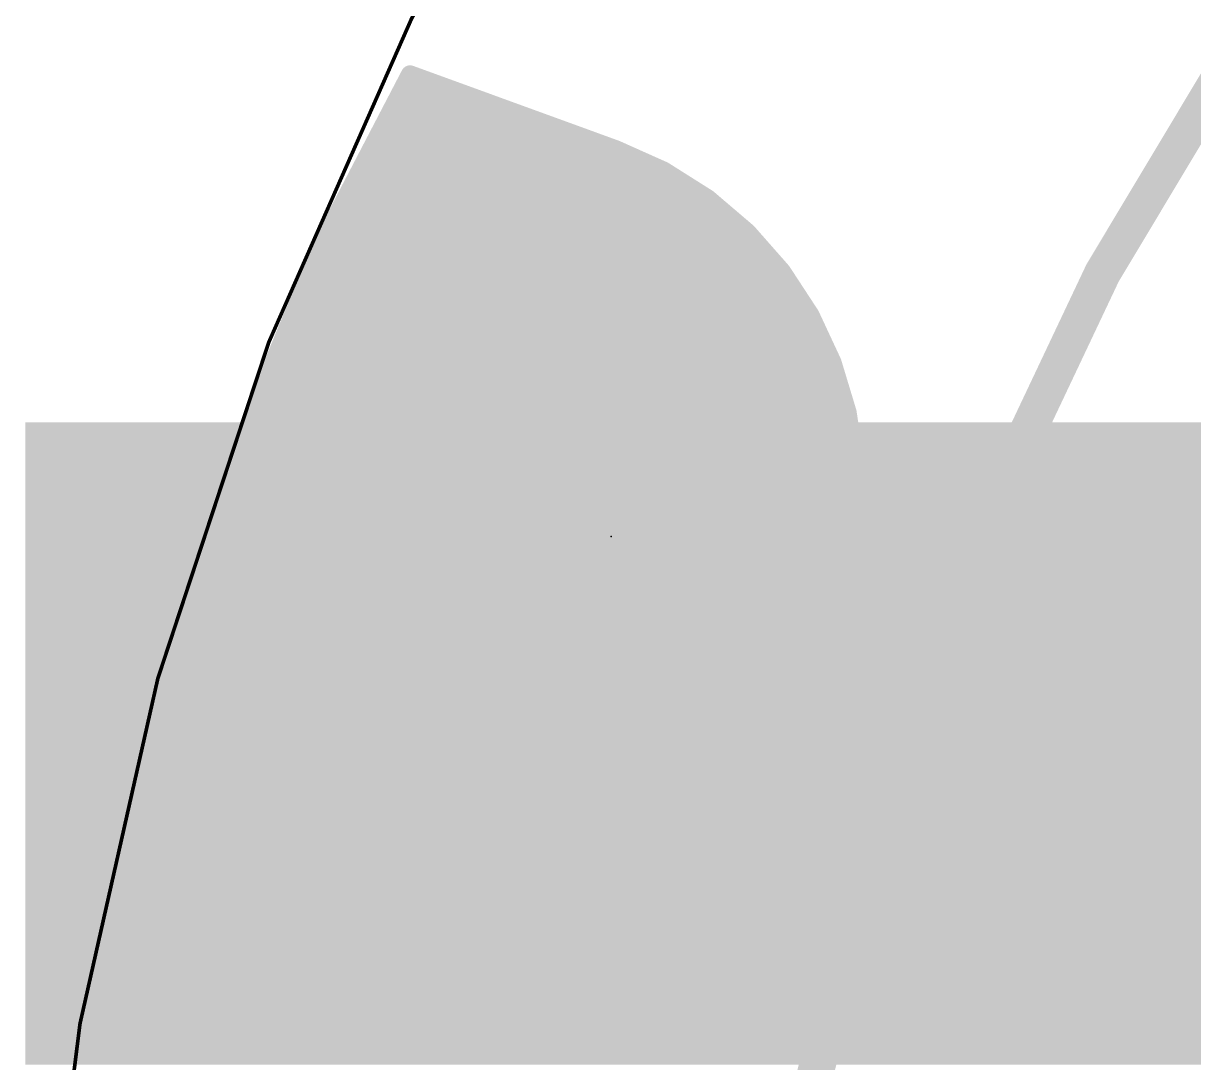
# Model space of a CAD drawing. Extents: x -25.4 to 25.4, y -25.4 to 25.5.
# Drawn here: x -25.42 to -17.29, y 4.09 to 11.31 of the extents above; entities that cross this region are included whole.
import ezdxf

# ---------------------------------------------------------------- set-up
doc = ezdxf.new("R2010")
doc.units = 0
for name, color, linetype in [('1', 12, 'CONTINUOUS'), ('16', 132, 'CONTINUOUS'), ('17', 110, 'CONTINUOUS'), ('20', 53, 'CONTINUOUS'), ('204', 40, 'CONTINUOUS'), ('23', 53, 'CONTINUOUS')]:
    doc.layers.add(name, color=color, linetype=linetype)

# ---------------------------------------------------------------- blocks, each defined once
blk = doc.blocks.new('ROUNDP')
at = {"const_width": 0.5}
blk.add_lwpolyline([(0, -0.25, 1), (0, 0.25, 1), (0, -0.25)], format="xyb", dxfattribs=at)
blk = doc.blocks.new('RECT')
blk.add_solid([(-0.5, -0.5), (0.5, -0.5), (-0.5, 0.5), (0.5, 0.5)])

msp = doc.modelspace()

# ---------------------------------------------------------------- linework, layer by layer
at = {"layer": '1'}
for points, const_width in [([(0, 20.32, 0.4142), (-20.32, 0)], 0.254), ([(-22.7541, 10.9538, 1), (-22.7541, 10.8902)], 0.0635), ([(-22.7239, 10.9889, 1), (-22.7456, 10.9293)], 0.0635), ([(-22.7066, 10.9445, 1), (-22.7629, 10.9738)], 0.0635), ([(-22.6328, 10.8902, 1), (-22.6328, 10.9538)], 0.0635), ([(-22.8202, 10.8268, 1), (-22.8202, 10.7632)], 0.0635), ([(-22.2838, 10.7632, 1), (-22.2838, 10.8268)], 0.0635), ([(-22.8863, 10.6998, 1), (-22.8863, 10.6363)], 0.0635), ([(-21.9349, 10.6363, 1), (-21.9349, 10.6998)], 0.0635), ([(-22.9524, 10.5728, 1), (-22.9524, 10.5092)], 0.0635), ([(-21.586, 10.5092, 1), (-21.586, 10.5728)], 0.0635), ([(-21.2897, 10.4669, 1), (-21.3156, 10.4089)], 0.0635), ([(-21.3135, 10.408, 1), (-21.2918, 10.4677)], 0.0635), ([(-23.0185, 10.4458, 1), (-23.0185, 10.3822)], 0.0635), ([(-21.2493, 10.3822, 1), (-21.2493, 10.4458)], 0.0635), ([(-23.0846, 10.3188, 1), (-23.0846, 10.2553)], 0.0635), ([(-20.9549, 10.3168, 1), (-20.9888, 10.2631)], 0.0635), ([(-20.9848, 10.261, 1), (-20.9589, 10.3189)], 0.0635), ([(-20.9671, 10.2553, 1), (-20.9671, 10.3188)], 0.0635), ([(-23.1507, 10.1918, 1), (-23.1507, 10.1282)], 0.0635), ([(-20.766, 10.1282, 1), (-20.766, 10.1918)], 0.0635), ([(-23.2169, 10.0648, 1), (-23.2169, 10.0013)], 0.0635), ([(-20.6448, 10.1206, 1), (-20.686, 10.0723)], 0.0635), ([(-20.6823, 10.0696, 1), (-20.6484, 10.1233)], 0.0635), ([(-20.591, 10.0013, 1), (-20.591, 10.0648)], 0.0635), ([(-23.283, 9.9378, 1), (-23.283, 9.8742)], 0.0635), ([(-20.4421, 9.8742, 1), (-20.4421, 9.9378)], 0.0635), ([(-23.3521, 9.8419, 1), (-23.2958, 9.8126)], 0.0635), ([(-23.2946, 9.8151, 1), (-23.3533, 9.8394)], 0.0635), ([(-20.3658, 9.8823, 1), (-20.4135, 9.8403)], 0.0635), ([(-20.4102, 9.8371, 1), (-20.369, 9.8855)], 0.0635), ([(-23.3439, 9.8108, 1), (-23.3439, 9.7472)], 0.0635), ([(-20.3172, 9.7472, 1), (-20.3172, 9.8108)], 0.0635), ([(-23.3966, 9.6838, 1), (-23.3966, 9.6203)], 0.0635), ([(-20.2054, 9.6203, 1), (-20.2054, 9.6838)], 0.0635), ([(-20.1236, 9.6067, 1), (-20.1767, 9.5719)], 0.0635), ([(-20.174, 9.5683, 1), (-20.1263, 9.6103)], 0.0635), ([(-23.4492, 9.5568, 1), (-23.4492, 9.4932)], 0.0635), ([(-20.1081, 9.4932, 1), (-20.1081, 9.5568)], 0.0635), ([(-23.5018, 9.4298, 1), (-23.5018, 9.3662)], 0.0635), ([(-20.0251, 9.3662, 1), (-20.0251, 9.4298)], 0.0635), ([(-23.5544, 9.3028, 1), (-23.5544, 9.2393)], 0.0635), ([(-19.923, 9.2994, 1), (-19.9806, 9.2726)], 0.0635), ([(-19.9784, 9.2686, 1), (-19.9252, 9.3034)], 0.0635), ([(-19.9448, 9.2393, 1), (-19.9448, 9.3028)], 0.0635), ([(-23.607, 9.1758, 1), (-23.607, 9.1122)], 0.0635), ([(-19.8856, 9.1122, 1), (-19.8856, 9.1758)], 0.0635), ([(-23.6596, 9.0488, 1), (-23.6596, 8.9853)], 0.0635), ([(-19.8264, 8.9853, 1), (-19.8264, 9.0488)], 0.0635), ([(-23.7122, 8.9218, 1), (-23.7122, 8.8582)], 0.0635), ([(-19.7683, 8.9667, 1), (-19.829, 8.9484)], 0.0635), ([(-19.8274, 8.9441, 1), (-19.7699, 8.971)], 0.0635), ([(-19.7782, 8.8582, 1), (-19.7782, 8.9218)], 0.0635), ([(-23.7648, 8.7948, 1), (-23.7648, 8.7312)], 0.0635), ([(-19.7398, 8.7312, 1), (-19.7398, 8.7948)], 0.0635), ([(-23.782, 8.6387, 1), (-23.8426, 8.6578)], 0.0635), ([(-23.8162, 8.6678, 1), (-23.8162, 8.6043)], 0.0635), ([(-23.8416, 8.6604, 1), (-23.783, 8.6361)], 0.0635), ([(-19.6624, 8.6154, 1), (-19.7252, 8.6059)], 0.0635), ([(-19.7242, 8.6015, 1), (-19.6634, 8.6198)], 0.0635), ([(-19.7015, 8.6043, 1), (-19.7015, 8.6678)], 0.0635), ([(-23.8562, 8.5408, 1), (-23.8562, 8.4772)], 0.0635), ([(-19.6784, 8.4772, 1), (-19.6784, 8.5408)], 0.0635), ([(-23.8963, 8.4138, 1), (-23.8963, 8.3502)], 0.0635), ([(-19.6591, 8.3502, 1), (-19.6591, 8.4138)], 0.0635), ([(-23.9363, 8.2868, 1), (-23.9363, 8.2233)], 0.0635), ([(-19.6076, 8.2526, 1), (-19.6711, 8.2521)], 0.0635), ([(-19.6398, 8.2233, 1), (-19.6398, 8.2868)], 0.0635), ([(-19.6708, 8.2476, 1), (-19.608, 8.2571)], 0.0635), ([(-23.9763, 8.1598, 1), (-23.9763, 8.0962)], 0.0635), ([(-19.6384, 8.0962, 1), (-19.6384, 8.1598)], 0.0635), ([(-24.0164, 8.0328, 1), (-24.0164, 7.9693)], 0.0635), ([(-19.6374, 7.9693, 1), (-19.6374, 8.0328)], 0.0635), ([(-24.0564, 7.9058, 1), (-24.0564, 7.8423)], 0.0635), ([(-19.6682, 7.8897, 1), (-19.6047, 7.8902)], 0.0635), ([(-19.605, 7.8857, 1), (-19.668, 7.8942)], 0.0635), ([(-19.6387, 7.8423, 1), (-19.6387, 7.9058)], 0.0635), ([(-24.0965, 7.7788, 1), (-24.0965, 7.7153)], 0.0635), ([(-19.6559, 7.7153, 1), (-19.6559, 7.7788)], 0.0635), ([(-24.1365, 7.6517, 1), (-24.1365, 7.5883)], 0.0635), ([(-19.6731, 7.5883, 1), (-19.6731, 7.6517)], 0.0635), ([(-19.7167, 7.5351, 1), (-19.6538, 7.5266)], 0.0635), ([(-19.6547, 7.5221, 1), (-19.7158, 7.5395)], 0.0635), ([(-24.165, 7.4244, 1), (-24.227, 7.4382)], 0.0635), ([(-24.1766, 7.5248, 1), (-24.1766, 7.4613)], 0.0635), ([(-19.696, 7.4613, 1), (-19.696, 7.5248)], 0.0635), ([(-24.2105, 7.3978, 1), (-24.2105, 7.3343)], 0.0635), ([(-24.2263, 7.4408, 1), (-24.1657, 7.4217)], 0.0635), ([(-19.7322, 7.3343, 1), (-19.7322, 7.3978)], 0.0635), ([(-24.2386, 7.2708, 1), (-24.2386, 7.2073)], 0.0635), ([(-19.7556, 7.1694, 1), (-19.8136, 7.1953)], 0.0635), ([(-19.7684, 7.2073, 1), (-19.7684, 7.2708)], 0.0635), ([(-24.2668, 7.1437, 1), (-24.2668, 7.0803)], 0.0635), ([(-19.8151, 7.191, 1), (-19.754, 7.1736)], 0.0635), ([(-19.816, 7.0803, 1), (-19.816, 7.1437)], 0.0635), ([(-24.295, 7.0168, 1), (-24.295, 6.9533)], 0.0635), ([(-19.8728, 6.9533, 1), (-19.8728, 7.0168)], 0.0635), ([(-24.3231, 6.8898, 1), (-24.3231, 6.8263)], 0.0635), ([(-19.9296, 6.8263, 1), (-19.9296, 6.8898)], 0.0635), ([(-19.9615, 6.8644, 1), (-19.9035, 6.8385)], 0.0635), ([(-19.9056, 6.8345, 1), (-19.9593, 6.8684)], 0.0635), ([(-24.3513, 6.7628, 1), (-24.3513, 6.6993)], 0.0635), ([(-20.0086, 6.6993, 1), (-20.0086, 6.7628)], 0.0635), ([(-24.3794, 6.6357, 1), (-24.3794, 6.5723)], 0.0635), ([(-20.1528, 6.562, 1), (-20.0992, 6.5281)], 0.0635), ([(-20.1018, 6.5245, 1), (-20.1502, 6.5657)], 0.0635), ([(-20.0888, 6.5723, 1), (-20.0888, 6.6357)], 0.0635), ([(-24.4076, 6.5088, 1), (-24.4076, 6.4453)], 0.0635), ([(-20.184, 6.4453, 1), (-20.184, 6.5088)], 0.0635), ([(-24.4357, 6.3818, 1), (-24.4357, 6.3183)], 0.0635), ([(-20.2923, 6.3183, 1), (-20.2923, 6.3818)], 0.0635), ([(-24.4639, 6.2547, 1), (-24.4639, 6.1913)], 0.0635), ([(-20.4137, 6.1913, 1), (-20.4137, 6.2547)], 0.0635), ([(-20.3853, 6.2899, 1), (-20.337, 6.2487)], 0.0635), ([(-20.3402, 6.2455, 1), (-20.3821, 6.2931)], 0.0635), ([(-24.4614, 6.2153, 1), (-24.4831, 6.1556)], 0.0635), ([(-24.5032, 6.1923, 1), (-24.4412, 6.1786)], 0.0635), ([(-24.2264, 6.1277, 1), (-24.2264, 6.0643)], 0.0635), ([(-20.558, 6.0643, 1), (-20.558, 6.1277)], 0.0635), ([(-23.8775, 6.0008, 1), (-23.8775, 5.9373)], 0.0635), ([(-20.7261, 5.9373, 1), (-20.7261, 6.0008)], 0.0635), ([(-20.6541, 6.0536, 1), (-20.6122, 6.006)], 0.0635), ([(-20.6158, 6.0032, 1), (-20.6505, 6.0564)], 0.0635), ([(-23.5285, 5.8738, 1), (-23.5285, 5.8103)], 0.0635), ([(-20.9538, 5.858, 1), (-20.9191, 5.8049)], 0.0635), ([(-20.923, 5.8027, 1), (-20.9499, 5.8603)], 0.0635), ([(-20.9204, 5.8103, 1), (-20.9204, 5.8738)], 0.0635), ([(-23.1796, 5.7467, 1), (-23.1796, 5.6833)], 0.0635), ([(-21.1862, 5.6833, 1), (-21.1862, 5.7467)], 0.0635), ([(-23.0314, 5.6948, 1), (-23.0488, 5.6337)], 0.0635), ([(-23.051, 5.6344, 1), (-23.0293, 5.6941)], 0.0635), ([(-21.2783, 5.7071, 1), (-21.2515, 5.6495)], 0.0635), ([(-21.2557, 5.6479, 1), (-21.2741, 5.7087)], 0.0635), ([(-22.7727, 5.6197, 1), (-22.7727, 5.5563)], 0.0635), ([(-22.6873, 5.5964, 1), (-22.6959, 5.5334)], 0.0635), ([(-22.7003, 5.5344, 1), (-22.6829, 5.5954)], 0.0635), ([(-21.621, 5.6039, 1), (-21.6026, 5.5431)], 0.0635), ([(-21.607, 5.5421, 1), (-21.6166, 5.6049)], 0.0635), ([(-21.5637, 5.5563, 1), (-21.5637, 5.6197)], 0.0635), ([(-22.3327, 5.5479, 1), (-22.3322, 5.4844)], 0.0635), ([(-22.3368, 5.4847, 1), (-22.3282, 5.5476)], 0.0635), ([(-21.9749, 5.5504, 1), (-21.9653, 5.4877)], 0.0635), ([(-21.9698, 5.4873, 1), (-21.9703, 5.5508)], 0.0635)]:
    msp.add_lwpolyline(points, format="xyb", dxfattribs=dict(at, const_width=const_width))
at = {"layer": '1', "const_width": 0.127}
for points in [[(-22.7347, 10.9591), (-23.324, 9.8272)], [(-22.7541, 10.922), (-22.6328, 10.922)], [(-21.3027, 10.4379), (-22.7347, 10.9591)], [(-22.8202, 10.795), (-22.2838, 10.795)], [(-22.8863, 10.668), (-21.9349, 10.668)], [(-22.9524, 10.541), (-21.586, 10.541)], [(-20.9718, 10.2899), (-21.3027, 10.4379)], [(-23.0185, 10.414), (-21.2493, 10.414)], [(-23.0846, 10.287), (-20.9671, 10.287)], [(-20.6654, 10.0964), (-20.9718, 10.2899)], [(-23.1507, 10.16), (-20.766, 10.16)], [(-23.2169, 10.033), (-20.591, 10.033)], [(-20.3896, 9.8613), (-20.6654, 10.0964)], [(-23.283, 9.906), (-20.4421, 9.906)], [(-23.324, 9.8272), (-23.8123, 8.6483)], [(-20.1502, 9.5893), (-20.3896, 9.8613)], [(-23.3439, 9.779), (-20.3172, 9.779)], [(-23.3966, 9.652), (-20.2054, 9.652)], [(-19.9518, 9.286), (-20.1502, 9.5893)], [(-23.4492, 9.525), (-20.1081, 9.525)], [(-23.5018, 9.398), (-20.0251, 9.398)], [(-23.5544, 9.271), (-19.9448, 9.271)], [(-19.7987, 8.9575), (-19.9518, 9.286)], [(-23.607, 9.144), (-19.8856, 9.144)], [(-23.6596, 9.017), (-19.8264, 9.017)], [(-23.7122, 8.89), (-19.7782, 8.89)], [(-19.6938, 8.6106), (-19.7987, 8.9575)], [(-23.7648, 8.763), (-19.7398, 8.763)], [(-23.8123, 8.6483), (-24.196, 7.4313)], [(-23.8162, 8.636), (-19.7015, 8.636)], [(-19.6394, 8.2523), (-19.6938, 8.6106)], [(-23.8562, 8.509), (-19.6784, 8.509)], [(-23.8963, 8.382), (-19.6591, 8.382)], [(-23.9363, 8.255), (-19.6398, 8.255)], [(-19.6365, 7.89), (-19.6394, 8.2523)], [(-23.9763, 8.128), (-19.6384, 8.128)], [(-24.0164, 8.001), (-19.6374, 8.001)], [(-24.0564, 7.874), (-19.6387, 7.874)], [(-19.6852, 7.5308), (-19.6365, 7.89)], [(-24.0965, 7.747), (-19.6559, 7.747)], [(-24.1365, 7.62), (-19.6731, 7.62)], [(-19.7846, 7.1823), (-19.6852, 7.5308)], [(-24.196, 7.4313), (-24.4722, 6.1855)], [(-24.1766, 7.493), (-19.696, 7.493)], [(-24.2105, 7.366), (-19.7322, 7.366)], [(-24.2386, 7.239), (-19.7684, 7.239)], [(-19.9325, 6.8515), (-19.7846, 7.1823)], [(-24.2668, 7.112), (-19.816, 7.112)], [(-24.295, 6.985), (-19.8728, 6.985)], [(-24.3231, 6.858), (-19.9296, 6.858)], [(-20.126, 6.5451), (-19.9325, 6.8515)], [(-24.3513, 6.731), (-20.0086, 6.731)], [(-24.3794, 6.604), (-20.0888, 6.604)], [(-20.3611, 6.2693), (-20.126, 6.5451)], [(-24.4076, 6.477), (-20.184, 6.477)], [(-24.4357, 6.35), (-20.2923, 6.35)], [(-24.4639, 6.223), (-20.4137, 6.223)], [(-20.6331, 6.0298), (-20.3611, 6.2693)], [(-24.4722, 6.1855), (-23.0401, 5.6642)], [(-24.2264, 6.096), (-20.558, 6.096)], [(-23.8775, 5.969), (-20.7261, 5.969)], [(-20.9364, 5.8315), (-20.6331, 6.0298)], [(-23.5285, 5.842), (-20.9204, 5.842)], [(-21.2649, 5.6783), (-20.9364, 5.8315)], [(-23.1796, 5.715), (-21.1862, 5.715)], [(-23.0401, 5.6642), (-22.6916, 5.5649)], [(-21.6118, 5.5735), (-21.2649, 5.6783)], [(-22.7727, 5.588), (-21.5637, 5.588)], [(-22.6916, 5.5649), (-22.3325, 5.5162)], [(-21.9701, 5.519), (-21.6118, 5.5735)], [(-22.3325, 5.5162), (-21.9701, 5.519)]]:
    msp.add_lwpolyline(points, dxfattribs=at)
at = {"layer": '16'}
for points, const_width in [([(0, 20.32, 0.4142), (-20.32, 0)], 0.254), ([(-22.7541, 10.9538, 1), (-22.7541, 10.8902)], 0.0635), ([(-22.7239, 10.9889, 1), (-22.7456, 10.9293)], 0.0635), ([(-22.7066, 10.9445, 1), (-22.7629, 10.9738)], 0.0635), ([(-22.6328, 10.8902, 1), (-22.6328, 10.9538)], 0.0635), ([(-22.8202, 10.8268, 1), (-22.8202, 10.7632)], 0.0635), ([(-22.2838, 10.7632, 1), (-22.2838, 10.8268)], 0.0635), ([(-22.8863, 10.6998, 1), (-22.8863, 10.6363)], 0.0635), ([(-21.9349, 10.6363, 1), (-21.9349, 10.6998)], 0.0635), ([(-22.9524, 10.5728, 1), (-22.9524, 10.5092)], 0.0635), ([(-21.586, 10.5092, 1), (-21.586, 10.5728)], 0.0635), ([(-21.2897, 10.4669, 1), (-21.3156, 10.4089)], 0.0635), ([(-21.3135, 10.408, 1), (-21.2918, 10.4677)], 0.0635), ([(-23.0185, 10.4458, 1), (-23.0185, 10.3822)], 0.0635), ([(-21.2493, 10.3822, 1), (-21.2493, 10.4458)], 0.0635), ([(-23.0846, 10.3188, 1), (-23.0846, 10.2553)], 0.0635), ([(-20.9549, 10.3168, 1), (-20.9888, 10.2631)], 0.0635), ([(-20.9848, 10.261, 1), (-20.9589, 10.3189)], 0.0635), ([(-20.9671, 10.2553, 1), (-20.9671, 10.3188)], 0.0635), ([(-23.1507, 10.1918, 1), (-23.1507, 10.1282)], 0.0635), ([(-20.766, 10.1282, 1), (-20.766, 10.1918)], 0.0635), ([(-23.2169, 10.0648, 1), (-23.2169, 10.0013)], 0.0635), ([(-20.6448, 10.1206, 1), (-20.686, 10.0723)], 0.0635), ([(-20.6823, 10.0696, 1), (-20.6484, 10.1233)], 0.0635), ([(-20.591, 10.0013, 1), (-20.591, 10.0648)], 0.0635), ([(-23.283, 9.9378, 1), (-23.283, 9.8742)], 0.0635), ([(-20.4421, 9.8742, 1), (-20.4421, 9.9378)], 0.0635), ([(-23.3521, 9.8419, 1), (-23.2958, 9.8126)], 0.0635), ([(-23.2946, 9.8151, 1), (-23.3533, 9.8394)], 0.0635), ([(-20.3658, 9.8823, 1), (-20.4135, 9.8403)], 0.0635), ([(-20.4102, 9.8371, 1), (-20.369, 9.8855)], 0.0635), ([(-23.3439, 9.8108, 1), (-23.3439, 9.7472)], 0.0635), ([(-20.3172, 9.7472, 1), (-20.3172, 9.8108)], 0.0635), ([(-23.3966, 9.6838, 1), (-23.3966, 9.6203)], 0.0635), ([(-20.2054, 9.6203, 1), (-20.2054, 9.6838)], 0.0635), ([(-20.1236, 9.6067, 1), (-20.1767, 9.5719)], 0.0635), ([(-20.174, 9.5683, 1), (-20.1263, 9.6103)], 0.0635), ([(-23.4492, 9.5568, 1), (-23.4492, 9.4932)], 0.0635), ([(-20.1081, 9.4932, 1), (-20.1081, 9.5568)], 0.0635), ([(-23.5018, 9.4298, 1), (-23.5018, 9.3662)], 0.0635), ([(-20.0251, 9.3662, 1), (-20.0251, 9.4298)], 0.0635), ([(-23.5544, 9.3028, 1), (-23.5544, 9.2393)], 0.0635), ([(-19.923, 9.2994, 1), (-19.9806, 9.2726)], 0.0635), ([(-19.9784, 9.2686, 1), (-19.9252, 9.3034)], 0.0635), ([(-19.9448, 9.2393, 1), (-19.9448, 9.3028)], 0.0635), ([(-23.607, 9.1758, 1), (-23.607, 9.1122)], 0.0635), ([(-19.8856, 9.1122, 1), (-19.8856, 9.1758)], 0.0635), ([(-23.6596, 9.0488, 1), (-23.6596, 8.9853)], 0.0635), ([(-19.8264, 8.9853, 1), (-19.8264, 9.0488)], 0.0635), ([(-23.7122, 8.9218, 1), (-23.7122, 8.8582)], 0.0635), ([(-19.7683, 8.9667, 1), (-19.829, 8.9484)], 0.0635), ([(-19.8274, 8.9441, 1), (-19.7699, 8.971)], 0.0635), ([(-19.7782, 8.8582, 1), (-19.7782, 8.9218)], 0.0635), ([(-23.7648, 8.7948, 1), (-23.7648, 8.7312)], 0.0635), ([(-19.7398, 8.7312, 1), (-19.7398, 8.7948)], 0.0635), ([(-23.782, 8.6387, 1), (-23.8426, 8.6578)], 0.0635), ([(-23.8162, 8.6678, 1), (-23.8162, 8.6043)], 0.0635), ([(-23.8416, 8.6604, 1), (-23.783, 8.6361)], 0.0635), ([(-19.6624, 8.6154, 1), (-19.7252, 8.6059)], 0.0635), ([(-19.7242, 8.6015, 1), (-19.6634, 8.6198)], 0.0635), ([(-19.7015, 8.6043, 1), (-19.7015, 8.6678)], 0.0635), ([(-23.8562, 8.5408, 1), (-23.8562, 8.4772)], 0.0635), ([(-19.6784, 8.4772, 1), (-19.6784, 8.5408)], 0.0635), ([(-23.8963, 8.4138, 1), (-23.8963, 8.3502)], 0.0635), ([(-19.6591, 8.3502, 1), (-19.6591, 8.4138)], 0.0635), ([(-23.9363, 8.2868, 1), (-23.9363, 8.2233)], 0.0635), ([(-19.6076, 8.2526, 1), (-19.6711, 8.2521)], 0.0635), ([(-19.6398, 8.2233, 1), (-19.6398, 8.2868)], 0.0635), ([(-19.6708, 8.2476, 1), (-19.608, 8.2571)], 0.0635), ([(-23.9763, 8.1598, 1), (-23.9763, 8.0962)], 0.0635), ([(-19.6384, 8.0962, 1), (-19.6384, 8.1598)], 0.0635), ([(-24.0164, 8.0328, 1), (-24.0164, 7.9693)], 0.0635), ([(-19.6374, 7.9693, 1), (-19.6374, 8.0328)], 0.0635), ([(-21.7499, 7.9207, 1), (-21.8769, 7.9207)], 0.127), ([(-24.0564, 7.9058, 1), (-24.0564, 7.8423)], 0.0635), ([(-19.6682, 7.8897, 1), (-19.6047, 7.8902)], 0.0635), ([(-19.605, 7.8857, 1), (-19.668, 7.8942)], 0.0635), ([(-19.6387, 7.8423, 1), (-19.6387, 7.9058)], 0.0635), ([(-24.0965, 7.7788, 1), (-24.0965, 7.7153)], 0.0635), ([(-19.6559, 7.7153, 1), (-19.6559, 7.7788)], 0.0635), ([(-24.1365, 7.6517, 1), (-24.1365, 7.5883)], 0.0635), ([(-19.6731, 7.5883, 1), (-19.6731, 7.6517)], 0.0635), ([(-19.7167, 7.5351, 1), (-19.6538, 7.5266)], 0.0635), ([(-19.6547, 7.5221, 1), (-19.7158, 7.5395)], 0.0635), ([(-24.165, 7.4244, 1), (-24.227, 7.4382)], 0.0635), ([(-24.1766, 7.5248, 1), (-24.1766, 7.4613)], 0.0635), ([(-21.7685, 7.4576, 1), (-21.8583, 7.3678)], 0.127), ([(-19.696, 7.4613, 1), (-19.696, 7.5248)], 0.0635), ([(-24.2105, 7.3978, 1), (-24.2105, 7.3343)], 0.0635), ([(-24.2263, 7.4408, 1), (-24.1657, 7.4217)], 0.0635), ([(-21.8769, 7.4127, 1), (-21.7499, 7.4127)], 0.127), ([(-19.7322, 7.3343, 1), (-19.7322, 7.3978)], 0.0635), ([(-24.2386, 7.2708, 1), (-24.2386, 7.2073)], 0.0635), ([(-19.7556, 7.1694, 1), (-19.8136, 7.1953)], 0.0635), ([(-19.7684, 7.2073, 1), (-19.7684, 7.2708)], 0.0635), ([(-24.2668, 7.1437, 1), (-24.2668, 7.0803)], 0.0635), ([(-19.8151, 7.191, 1), (-19.754, 7.1736)], 0.0635), ([(-19.816, 7.0803, 1), (-19.816, 7.1437)], 0.0635), ([(-24.295, 7.0168, 1), (-24.295, 6.9533)], 0.0635), ([(-19.8728, 6.9533, 1), (-19.8728, 7.0168)], 0.0635), ([(-24.3231, 6.8898, 1), (-24.3231, 6.8263)], 0.0635), ([(-19.9296, 6.8263, 1), (-19.9296, 6.8898)], 0.0635), ([(-19.9615, 6.8644, 1), (-19.9035, 6.8385)], 0.0635), ([(-19.9056, 6.8345, 1), (-19.9593, 6.8684)], 0.0635), ([(-24.3513, 6.7628, 1), (-24.3513, 6.6993)], 0.0635), ([(-20.0086, 6.6993, 1), (-20.0086, 6.7628)], 0.0635), ([(-24.3794, 6.6357, 1), (-24.3794, 6.5723)], 0.0635), ([(-20.1528, 6.562, 1), (-20.0992, 6.5281)], 0.0635), ([(-20.1018, 6.5245, 1), (-20.1502, 6.5657)], 0.0635), ([(-20.0888, 6.5723, 1), (-20.0888, 6.6357)], 0.0635), ([(-24.4076, 6.5088, 1), (-24.4076, 6.4453)], 0.0635), ([(-20.184, 6.4453, 1), (-20.184, 6.5088)], 0.0635), ([(-24.4357, 6.3818, 1), (-24.4357, 6.3183)], 0.0635), ([(-20.2923, 6.3183, 1), (-20.2923, 6.3818)], 0.0635), ([(-24.4639, 6.2547, 1), (-24.4639, 6.1913)], 0.0635), ([(-20.5601, 6.223, 1), (-20.5601, 6.096)], 0.127), ([(-20.605, 6.1146, 1), (-20.5152, 6.2044)], 0.127), ([(-20.4137, 6.1913, 1), (-20.4137, 6.2547)], 0.0635), ([(-20.3853, 6.2899, 1), (-20.337, 6.2487)], 0.0635), ([(-20.3402, 6.2455, 1), (-20.3821, 6.2931)], 0.0635), ([(-24.4614, 6.2153, 1), (-24.4831, 6.1556)], 0.0635), ([(-24.5032, 6.1923, 1), (-24.4412, 6.1786)], 0.0635), ([(-24.2264, 6.1277, 1), (-24.2264, 6.0643)], 0.0635), ([(-20.558, 6.0643, 1), (-20.558, 6.1277)], 0.0635), ([(-23.8775, 6.0008, 1), (-23.8775, 5.9373)], 0.0635), ([(-20.7261, 5.9373, 1), (-20.7261, 6.0008)], 0.0635), ([(-20.6541, 6.0536, 1), (-20.6122, 6.006)], 0.0635), ([(-20.6158, 6.0032, 1), (-20.6505, 6.0564)], 0.0635), ([(-23.5285, 5.8738, 1), (-23.5285, 5.8103)], 0.0635), ([(-20.9538, 5.858, 1), (-20.9191, 5.8049)], 0.0635), ([(-20.923, 5.8027, 1), (-20.9499, 5.8603)], 0.0635), ([(-20.9204, 5.8103, 1), (-20.9204, 5.8738)], 0.0635), ([(-23.1796, 5.7467, 1), (-23.1796, 5.6833)], 0.0635), ([(-21.1862, 5.6833, 1), (-21.1862, 5.7467)], 0.0635), ([(-23.0314, 5.6948, 1), (-23.0488, 5.6337)], 0.0635), ([(-23.051, 5.6344, 1), (-23.0293, 5.6941)], 0.0635), ([(-21.2783, 5.7071, 1), (-21.2515, 5.6495)], 0.0635), ([(-21.2557, 5.6479, 1), (-21.2741, 5.7087)], 0.0635), ([(-22.7727, 5.6197, 1), (-22.7727, 5.5563)], 0.0635), ([(-22.6873, 5.5964, 1), (-22.6959, 5.5334)], 0.0635), ([(-22.7003, 5.5344, 1), (-22.6829, 5.5954)], 0.0635), ([(-21.621, 5.6039, 1), (-21.6026, 5.5431)], 0.0635), ([(-21.607, 5.5421, 1), (-21.6166, 5.6049)], 0.0635), ([(-21.5637, 5.5563, 1), (-21.5637, 5.6197)], 0.0635), ([(-22.3327, 5.5479, 1), (-22.3322, 5.4844)], 0.0635), ([(-22.3368, 5.4847, 1), (-22.3282, 5.5476)], 0.0635), ([(-21.9749, 5.5504, 1), (-21.9653, 5.4877)], 0.0635), ([(-21.9698, 5.4873, 1), (-21.9703, 5.5508)], 0.0635)]:
    msp.add_lwpolyline(points, format="xyb", dxfattribs=dict(at, const_width=const_width))
for points, const_width in [([(-22.7347, 10.9591), (-23.324, 9.8272)], 0.127), ([(-22.7541, 10.922), (-22.6328, 10.922)], 0.127), ([(-21.3027, 10.4379), (-22.7347, 10.9591)], 0.127), ([(-22.8202, 10.795), (-22.2838, 10.795)], 0.127), ([(-22.8863, 10.668), (-21.9349, 10.668)], 0.127), ([(-22.9524, 10.541), (-21.586, 10.541)], 0.127), ([(-20.9718, 10.2899), (-21.3027, 10.4379)], 0.127), ([(-23.0185, 10.414), (-21.2493, 10.414)], 0.127), ([(-23.0846, 10.287), (-20.9671, 10.287)], 0.127), ([(-20.6654, 10.0964), (-20.9718, 10.2899)], 0.127), ([(-23.1507, 10.16), (-20.766, 10.16)], 0.127), ([(-23.2169, 10.033), (-20.591, 10.033)], 0.127), ([(-20.3896, 9.8613), (-20.6654, 10.0964)], 0.127), ([(-23.283, 9.906), (-20.4421, 9.906)], 0.127), ([(-23.324, 9.8272), (-23.8123, 8.6483)], 0.127), ([(-20.1502, 9.5893), (-20.3896, 9.8613)], 0.127), ([(-23.3439, 9.779), (-20.3172, 9.779)], 0.127), ([(-23.3966, 9.652), (-20.2054, 9.652)], 0.127), ([(-19.9518, 9.286), (-20.1502, 9.5893)], 0.127), ([(-23.4492, 9.525), (-20.1081, 9.525)], 0.127), ([(-23.5018, 9.398), (-20.0251, 9.398)], 0.127), ([(-23.5544, 9.271), (-19.9448, 9.271)], 0.127), ([(-19.7987, 8.9575), (-19.9518, 9.286)], 0.127), ([(-23.607, 9.144), (-19.8856, 9.144)], 0.127), ([(-23.6596, 9.017), (-19.8264, 9.017)], 0.127), ([(-23.7122, 8.89), (-19.7782, 8.89)], 0.127), ([(-19.6938, 8.6106), (-19.7987, 8.9575)], 0.127), ([(-23.7648, 8.763), (-19.7398, 8.763)], 0.127), ([(-23.8123, 8.6483), (-24.196, 7.4313)], 0.127), ([(-23.8162, 8.636), (-19.7015, 8.636)], 0.127), ([(-19.6394, 8.2523), (-19.6938, 8.6106)], 0.127), ([(-23.8562, 8.509), (-19.6784, 8.509)], 0.127), ([(-23.8963, 8.382), (-19.6591, 8.382)], 0.127), ([(-23.9363, 8.255), (-19.6398, 8.255)], 0.127), ([(-19.6365, 7.89), (-19.6394, 8.2523)], 0.127), ([(-23.9763, 8.128), (-19.6384, 8.128)], 0.127), ([(-24.0164, 8.001), (-19.6374, 8.001)], 0.127), ([(-21.8134, 7.4127), (-21.8134, 7.9207)], 0.254), ([(-24.0564, 7.874), (-19.6387, 7.874)], 0.127), ([(-19.6852, 7.5308), (-19.6365, 7.89)], 0.127), ([(-24.0965, 7.747), (-19.6559, 7.747)], 0.127), ([(-24.1365, 7.62), (-19.6731, 7.62)], 0.127), ([(-19.7846, 7.1823), (-19.6852, 7.5308)], 0.127), ([(-24.196, 7.4313), (-24.4722, 6.1855)], 0.127), ([(-24.1766, 7.493), (-19.696, 7.493)], 0.127), ([(-20.5601, 6.1595), (-21.8134, 7.4127)], 0.254), ([(-24.2105, 7.366), (-19.7322, 7.366)], 0.127), ([(-24.2386, 7.239), (-19.7684, 7.239)], 0.127), ([(-19.9325, 6.8515), (-19.7846, 7.1823)], 0.127), ([(-24.2668, 7.112), (-19.816, 7.112)], 0.127), ([(-24.295, 6.985), (-19.8728, 6.985)], 0.127), ([(-24.3231, 6.858), (-19.9296, 6.858)], 0.127), ([(-20.126, 6.5451), (-19.9325, 6.8515)], 0.127), ([(-24.3513, 6.731), (-20.0086, 6.731)], 0.127), ([(-24.3794, 6.604), (-20.0888, 6.604)], 0.127), ([(-20.3611, 6.2693), (-20.126, 6.5451)], 0.127), ([(-24.4076, 6.477), (-20.184, 6.477)], 0.127), ([(-24.4357, 6.35), (-20.2923, 6.35)], 0.127), ([(-24.4639, 6.223), (-20.4137, 6.223)], 0.127), ([(-20.6331, 6.0298), (-20.3611, 6.2693)], 0.127), ([(-20.5601, 6.1595), (-10.3505, 6.1595)], 0.254), ([(-24.4722, 6.1855), (-23.0401, 5.6642)], 0.127), ([(-24.2264, 6.096), (-20.558, 6.096)], 0.127), ([(-23.8775, 5.969), (-20.7261, 5.969)], 0.127), ([(-20.9364, 5.8315), (-20.6331, 6.0298)], 0.127), ([(-23.5285, 5.842), (-20.9204, 5.842)], 0.127), ([(-21.2649, 5.6783), (-20.9364, 5.8315)], 0.127), ([(-23.1796, 5.715), (-21.1862, 5.715)], 0.127), ([(-23.0401, 5.6642), (-22.6916, 5.5649)], 0.127), ([(-21.6118, 5.5735), (-21.2649, 5.6783)], 0.127), ([(-22.7727, 5.588), (-21.5637, 5.588)], 0.127), ([(-22.6916, 5.5649), (-22.3325, 5.5162)], 0.127), ([(-21.9701, 5.519), (-21.6118, 5.5735)], 0.127), ([(-22.3325, 5.5162), (-21.9701, 5.519)], 0.127)]:
    msp.add_lwpolyline(points, dxfattribs=dict(at, const_width=const_width))
at = {"layer": '20', "const_width": 0.0254}
msp.add_lwpolyline([(-3.4925, 25.146, 14.4823), (3.4925, 25.146)], format="xyb", dxfattribs=at)
at = {"layer": '23'}
msp.add_point((-21.336, 7.747), dxfattribs=at)

# ---------------------------------------------------------------- block references
at = {"layer": '17', "xscale": 4.216, "yscale": 4.216, "rotation": 70}
msp.add_blockref('ROUNDP', (-21.8134, 7.9207), dxfattribs=at)
msp.add_blockref('ROUNDP', (-21.8134, 7.9207), dxfattribs=at)
at = {"layer": '204', "yscale": 0.0212, "rotation": 180}
for p, xscale in [((0.001, 8.5288), 50.8191), ((0.001, 8.5076), 50.8191), ((0.001, 8.4865), 50.8191), ((0.001, 8.4653), 50.8191), ((0.001, 8.4441), 50.8191), ((0.001, 8.423), 50.8191), ((0.001, 8.4018), 50.8191), ((0.001, 8.3806), 50.8191), ((0.001, 8.3595), 50.8191), ((0.001, 8.3383), 50.8191), ((0.001, 8.3171), 50.8191), ((0.001, 8.296), 50.8191), ((0.001, 8.2748), 50.8191), ((0.001, 8.2537), 50.8191), ((0.001, 8.2325), 50.8191), ((0.001, 8.2113), 50.8191), ((0.001, 8.1902), 50.8191), ((0.001, 8.169), 50.8191), ((0.001, 8.1478), 50.8191), ((-14.3282, 8.1267), 22.1606), ((-14.3282, 8.1055), 22.1606), ((-14.3282, 8.0843), 22.1606), ((-14.3282, 8.0632), 22.1606), ((-17.6619, 7.9785), 15.4934), ((-14.3282, 8.042), 22.1606), ((-14.3282, 8.0208), 22.1606), ((-14.3282, 7.9997), 22.1606), ((-17.6619, 7.9573), 15.4934), ((-17.6619, 7.9362), 15.4934), ((-17.6619, 7.915), 15.4934), ((-17.6619, 7.8938), 15.4934), ((-17.6619, 7.8727), 15.4934), ((-17.6619, 7.8515), 15.4934), ((-17.6619, 7.8303), 15.4934), ((-17.6619, 7.8092), 15.4934), ((-17.6619, 7.788), 15.4934), ((-17.6619, 7.7668), 15.4934), ((-17.6619, 7.7457), 15.4934), ((-17.6619, 7.7245), 15.4934), ((-17.6619, 7.7033), 15.4934), ((-18.3074, 7.661), 14.2023), ((-18.826, 7.6398), 13.1651), ((-18.2333, 7.6822), 14.3504), ((-18.826, 7.6187), 13.1651), ((-18.826, 7.5975), 13.1651), ((-18.826, 7.5763), 13.1651), ((-18.826, 7.5552), 13.1651), ((-18.826, 7.534), 13.1651), ((-18.826, 7.5129), 13.1651), ((-18.826, 7.4917), 13.1651), ((-18.826, 7.4705), 13.1651), ((-18.826, 7.4493), 13.1651), ((-18.826, 7.4282), 13.1651), ((-18.826, 7.407), 13.1651), ((-18.826, 7.3859), 13.1651), ((-18.826, 7.3647), 13.1651), ((-18.826, 7.3435), 13.1651), ((-18.826, 7.3224), 13.1651), ((-18.826, 7.3012), 13.1651), ((-18.826, 7.28), 13.1651), ((-18.826, 7.2589), 13.1651), ((-18.5402, 7.2377), 13.7366), ((-18.5508, 7.2165), 13.7155), ((-18.5508, 7.1954), 13.7155), ((-18.5508, 7.1742), 13.7155), ((-18.5614, 7.153), 13.6943), ((-18.5614, 7.1319), 13.6943), ((-18.5614, 7.1107), 13.6943), ((-18.5614, 7.0895), 13.6943), ((-18.5614, 7.0684), 13.6943), ((-18.5614, 7.0472), 13.6943), ((-18.5614, 7.026), 13.6943), ((-18.5614, 7.0049), 13.6943), ((-18.5614, 6.9837), 13.6943), ((-18.5614, 6.9625), 13.6943), ((-18.5614, 6.9414), 13.6943), ((-18.5614, 6.9202), 13.6943), ((-18.5614, 6.899), 13.6943), ((-18.5614, 6.8779), 13.6943), ((-18.5614, 6.8567), 13.6943), ((-18.5614, 6.8355), 13.6943), ((-18.5614, 6.8144), 13.6943), ((-18.5508, 6.7932), 13.7155), ((-18.5508, 6.772), 13.7155), ((-18.5508, 6.7509), 13.7155), ((-18.826, 6.7297), 13.1651), ((-18.826, 6.7085), 13.1651), ((-18.826, 6.6874), 13.1651), ((-18.826, 6.6662), 13.1651), ((-18.826, 6.6451), 13.1651), ((-18.826, 6.6239), 13.1651), ((-18.826, 6.6027), 13.1651), ((-18.826, 6.5816), 13.1651), ((-18.826, 6.5604), 13.1651), ((-18.826, 6.5392), 13.1651), ((-18.826, 6.5181), 13.1651), ((-18.826, 6.4969), 13.1651), ((-18.826, 6.4757), 13.1651), ((-18.826, 6.4546), 13.1651), ((-18.826, 6.4334), 13.1651), ((-18.826, 6.4122), 13.1651), ((-18.826, 6.3911), 13.1651), ((-18.826, 6.3699), 13.1651), ((-18.826, 6.3487), 13.1651), ((-18.826, 6.3276), 13.1651), ((-18.2968, 6.3064), 14.2234), ((-18.2333, 6.2852), 14.3504), ((-16.5189, 6.2641), 17.7793), ((-16.5189, 6.2429), 17.7793), ((-16.5189, 6.2217), 17.7793), ((-16.5083, 6.2006), 17.8005), ((-16.4977, 6.1794), 17.8216), ((-16.4872, 6.1371), 17.8428), ((-16.4766, 6.1159), 17.864), ((-16.466, 6.0947), 17.8851), ((-16.4977, 6.1582), 17.8216), ((-16.4554, 6.0736), 17.9063), ((-16.4448, 6.0524), 17.9275), ((-16.4342, 6.0312), 17.9486), ((-16.4131, 6.0101), 17.9909), ((-16.3919, 5.9889), 18.0333), ((-16.3707, 5.9677), 18.0756), ((-16.3284, 5.9466), 18.1603), ((-16.2755, 5.9254), 18.2661), ((0.001, 5.9042), 50.8191), ((0.001, 5.8831), 50.8191), ((0.001, 5.8619), 50.8191), ((0.001, 5.8407), 50.8191), ((0.001, 5.8196), 50.8191), ((0.001, 5.7984), 50.8191), ((0.001, 5.7773), 50.8191), ((0.001, 5.7561), 50.8191), ((0.001, 5.7349), 50.8191), ((0.001, 5.7138), 50.8191), ((0.001, 5.6926), 50.8191), ((0.001, 5.6714), 50.8191), ((0.001, 5.6503), 50.8191), ((0.001, 5.6291), 50.8191), ((0.001, 5.6079), 50.8191), ((0.001, 5.5868), 50.8191), ((0.001, 5.5656), 50.8191), ((0.001, 5.5444), 50.8191), ((0.001, 5.5233), 50.8191), ((0.001, 5.5021), 50.8191), ((0.001, 5.4809), 50.8191), ((0.001, 5.4598), 50.8191), ((0.001, 5.4386), 50.8191), ((0.001, 5.4174), 50.8191), ((0.001, 5.3963), 50.8191), ((0.001, 5.3751), 50.8191), ((0.001, 5.3539), 50.8191), ((0.001, 5.3328), 50.8191), ((0.001, 5.3116), 50.8191), ((0.001, 5.2904), 50.8191), ((0.001, 5.2693), 50.8191), ((0.001, 5.2481), 50.8191), ((0.001, 5.2269), 50.8191), ((0.001, 5.2058), 50.8191), ((0.001, 5.1846), 50.8191), ((0.001, 5.1634), 50.8191), ((0.001, 5.1423), 50.8191), ((0.001, 5.1211), 50.8191), ((0.001, 5.0999), 50.8191), ((0.001, 5.0788), 50.8191), ((0.001, 5.0576), 50.8191), ((0.001, 5.0364), 50.8191), ((0.001, 5.0153), 50.8191), ((0.001, 4.9941), 50.8191), ((0.001, 4.9729), 50.8191), ((0.001, 4.9518), 50.8191), ((0.001, 4.9306), 50.8191), ((0.001, 4.9095), 50.8191), ((0.001, 4.8883), 50.8191), ((0.001, 4.8671), 50.8191), ((0.001, 4.846), 50.8191), ((0.001, 4.8248), 50.8191), ((0.001, 4.8036), 50.8191), ((0.001, 4.7825), 50.8191), ((0.001, 4.7613), 50.8191), ((0.001, 4.7401), 50.8191), ((0.001, 4.719), 50.8191), ((0.001, 4.6978), 50.8191), ((0.001, 4.6766), 50.8191), ((0.001, 4.6555), 50.8191), ((0.001, 4.6343), 50.8191), ((0.001, 4.6131), 50.8191), ((0.001, 4.592), 50.8191), ((0.001, 4.5708), 50.8191), ((0.001, 4.5496), 50.8191), ((0.001, 4.5285), 50.8191), ((0.001, 4.5073), 50.8191), ((0.001, 4.4861), 50.8191), ((0.001, 4.465), 50.8191), ((0.001, 4.4438), 50.8191), ((0.001, 4.4226), 50.8191), ((0.001, 4.4015), 50.8191), ((0.001, 4.3803), 50.8191), ((0.001, 4.3591), 50.8191), ((0.001, 4.338), 50.8191), ((0.001, 4.3168), 50.8191), ((0.001, 4.2956), 50.8191), ((0.001, 4.2745), 50.8191), ((0.001, 4.2533), 50.8191), ((0.001, 4.2321), 50.8191), ((0.001, 4.211), 50.8191), ((0.001, 4.1898), 50.8191), ((0.001, 4.1687), 50.8191), ((0.001, 4.1475), 50.8191), ((0.001, 4.1263), 50.8191), ((0.001, 4.1052), 50.8191), ((0.001, 4.084), 50.8191)]:
    msp.add_blockref('RECT', p, dxfattribs=dict(at, xscale=xscale))

doc.saveas('drawing.dxf')
